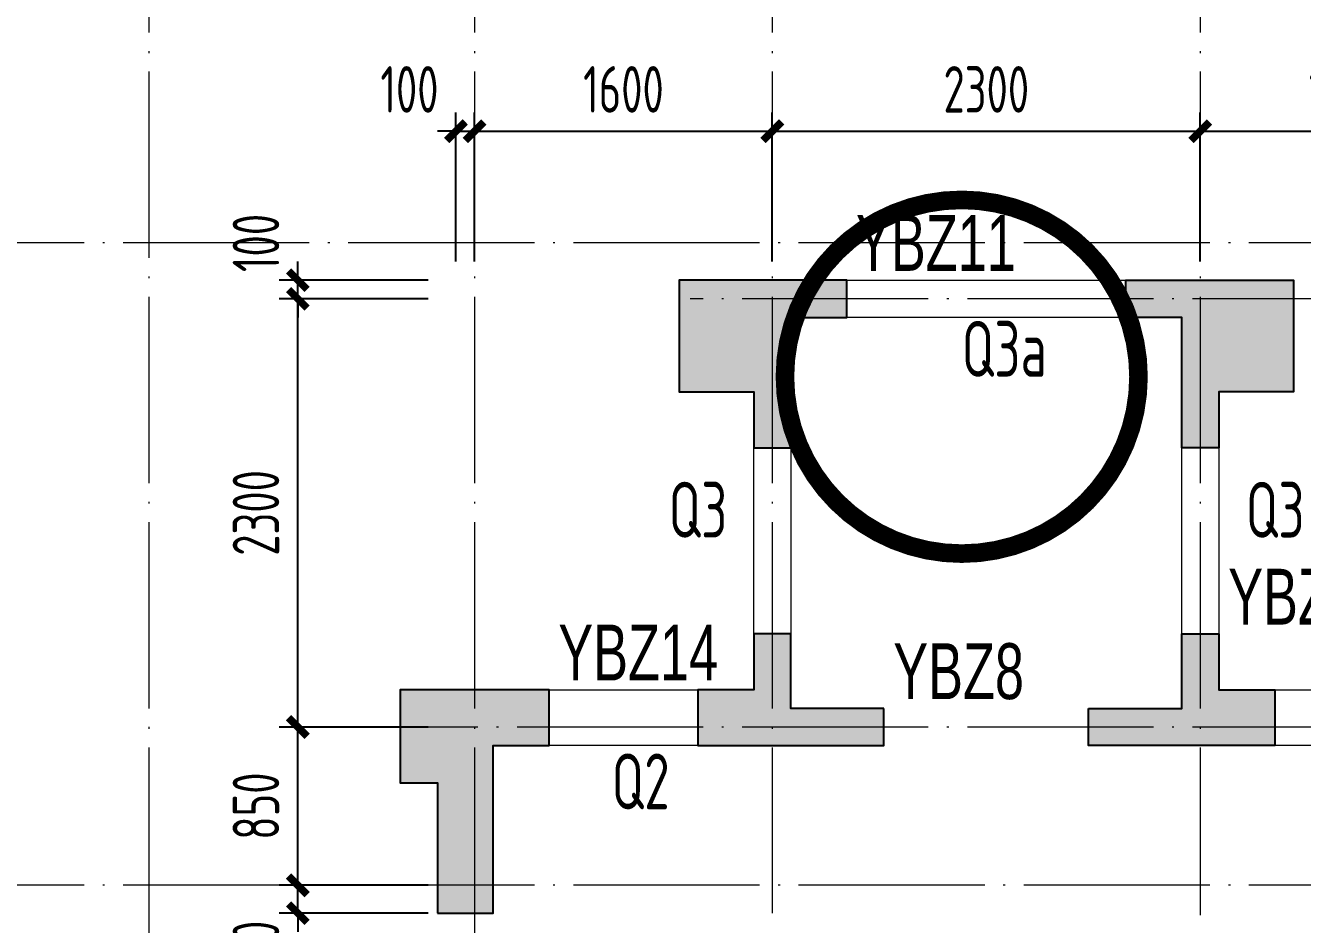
# Model space of a CAD drawing. Extents: x 5874492 to 7194610, y -939842 to -279257.
# Drawn here: x 6306081 to 6312943, y -464450 to -459621 of the extents above; entities that cross this region are included whole.
import ezdxf

# ---------------------------------------------------------------- set-up
doc = ezdxf.new("R2010")
doc.units = 0
doc.header["$LTSCALE"] = 1000
doc.linetypes.add('DOTE', pattern=[2.42, 2, -0.2, 0.02, -0.2])
for name, color, linetype, lineweight in [('A-轴线-塔楼', 1, 'DOTE', 9), ('S-基础-HATCH', 251, 'Continuous', 20), ('S-墙柱-DIM', 3, 'Continuous', 20), ('S-墙柱-WALL', 6, 'Continuous', 20), ('S-墙柱-编号', 4, 'Continuous', 20), ('S-轴网-轴线', 1, 'DOTE', 9), ('S-通用-TEXT', 7, 'Continuous', 20)]:
    doc.layers.add(name, color=color, linetype=linetype, lineweight=lineweight)
doc.layers.add('COLU_TH', color=5, linetype='Continuous')
doc.layers.add('Tc', color=60, linetype='Continuous', plot=False)
doc.styles.add('BW_Dim', font='Bweng.shx', dxfattribs={"width": 0.7, "bigfont": 'hztxt.shx'})
doc.styles.add('TSSD_Dimension', font='tssdeng.shx', dxfattribs={"width": 0.7, "bigfont": 'tssdchn.shx'})
doc.styles.add('TSSD_Rein', font='tssdeng.shx', dxfattribs={"width": 0.7, "bigfont": 'hztxt.shx'})
doc.dimstyles.new('TSSD_100_100', dxfattribs={"dimtxt": 250, "dimasz": 100, "dimexe": 100, "dimexo": 100, "dimgap": 100, "dimtad": 1, "dimdec": 0, "dimzin": 0, "dimdsep": 46, "dimtxsty": 'TSSD_Dimension', "dimblk": 'ARCHTICK', "dimcen": 0, "dimdle": 100, "dimclrt": 7, "dimadec": 0, "dimazin": 0, "dimtfac": 1, "dimtdec": 0, "dimtix": 1, "dimtmove": 2, "dimatfit": 0, "dimfxl": 0, "dimtolj": 1, "dimtzin": 0, "dimarcsym": 0})

# ---------------------------------------------------------------- blocks, each defined once
blk = doc.blocks.new('_ArchTick')
at = {"color": 0, "linetype": 'ByBlock', "const_width": 0.4}
blk.add_lwpolyline([(-0.5, -0.5), (0.5, 0.5)], dxfattribs=at)
blk = doc.blocks.new('*D2081')
at = {"layer": 'Defpoints', "color": 0, "transparency": 16777216}
for p in [(6307544.5, -464239.2), (6308344.5, -464239.2), (6308344.5, -464389.2)]:
    blk.add_point(p, dxfattribs=at)
at = {"layer": 'S-墙柱-DIM', "color": 0, "lineweight": -2, "transparency": 16777216}
for p, q in [((6307544.5, -464239.2), (6307544.5, -464139.2)), ((6308244.5, -464239.2), (6307444.5, -464239.2)), ((6307544.5, -464389.2), (6307544.5, -464239.2)), ((6308244.5, -464389.2), (6307444.5, -464389.2)), ((6307544.5, -464389.2), (6307544.5, -464489.2))]:
    blk.add_line(p, q, dxfattribs=at)
at = {"layer": 'S-墙柱-DIM', "color": 0, "lineweight": -2, "transparency": 16777216, "xscale": 100, "yscale": 100, "zscale": 100}
for p, rotation in [((6307544.5, -464239.2), 270), ((6307544.5, -464389.2), 90)]:
    blk.add_blockref('_ArchTick', p, dxfattribs=dict(at, rotation=rotation))
at = {"layer": 'S-墙柱-DIM', "color": 7, "transparency": 16777216, "insert": (6307319.5, -464589.2), "char_height": 250, "attachment_point": 5, "rotation": 90, "style": 'TSSD_Dimension'}
blk.add_mtext('\\A1;150', dxfattribs=at)
blk = doc.blocks.new('*D2082')
at = {"layer": 'Defpoints', "color": 0, "transparency": 16777216}
for p in [(6307544.5, -463389.2), (6308344.5, -463389.2), (6308344.5, -464239.2)]:
    blk.add_point(p, dxfattribs=at)
at = {"layer": 'S-墙柱-DIM', "color": 0, "lineweight": -2, "transparency": 16777216}
for p, q in [((6307544.5, -464339.2), (6307544.5, -463289.2)), ((6308244.5, -463389.2), (6307444.5, -463389.2)), ((6308244.5, -464239.2), (6307444.5, -464239.2))]:
    blk.add_line(p, q, dxfattribs=at)
at = {"layer": 'S-墙柱-DIM', "color": 0, "lineweight": -2, "transparency": 16777216, "xscale": 100, "yscale": 100, "zscale": 100}
for p, rotation in [((6307544.5, -463389.2), 90), ((6307544.5, -464239.2), 270)]:
    blk.add_blockref('_ArchTick', p, dxfattribs=dict(at, rotation=rotation))
at = {"layer": 'S-墙柱-DIM', "color": 7, "transparency": 16777216, "insert": (6307319.5, -463814.2), "char_height": 250, "attachment_point": 5, "rotation": 90, "style": 'TSSD_Dimension'}
blk.add_mtext('\\A1;850', dxfattribs=at)
blk = doc.blocks.new('*D2083')
at = {"layer": 'Defpoints', "color": 0, "transparency": 16777216}
for p in [(6307544.5, -461089.2), (6308344.5, -461089.2), (6308344.5, -463389.2)]:
    blk.add_point(p, dxfattribs=at)
at = {"layer": 'S-墙柱-DIM', "color": 0, "lineweight": -2, "transparency": 16777216}
for p, q in [((6307544.5, -463489.2), (6307544.5, -460989.2)), ((6308244.5, -461089.2), (6307444.5, -461089.2)), ((6308244.5, -463389.2), (6307444.5, -463389.2))]:
    blk.add_line(p, q, dxfattribs=at)
at = {"layer": 'S-墙柱-DIM', "color": 0, "lineweight": -2, "transparency": 16777216, "xscale": 100, "yscale": 100, "zscale": 100}
for p, rotation in [((6307544.5, -461089.2), 90), ((6307544.5, -463389.2), 270)]:
    blk.add_blockref('_ArchTick', p, dxfattribs=dict(at, rotation=rotation))
at = {"layer": 'S-墙柱-DIM', "color": 7, "transparency": 16777216, "insert": (6307319.5, -462239.2), "char_height": 250, "attachment_point": 5, "rotation": 90, "style": 'TSSD_Dimension'}
blk.add_mtext('\\A1;2300', dxfattribs=at)
blk = doc.blocks.new('*D2084')
at = {"layer": 'Defpoints', "color": 0, "transparency": 16777216}
for p in [(6307544.5, -460989.2), (6308344.5, -460989.2), (6308344.5, -461089.2)]:
    blk.add_point(p, dxfattribs=at)
at = {"layer": 'S-墙柱-DIM', "color": 0, "lineweight": -2, "transparency": 16777216}
for p, q in [((6307544.5, -460989.2), (6307544.5, -460889.2)), ((6308244.5, -460989.2), (6307444.5, -460989.2)), ((6307544.5, -461089.2), (6307544.5, -460989.2)), ((6308244.5, -461089.2), (6307444.5, -461089.2)), ((6307544.5, -461089.2), (6307544.5, -461189.2))]:
    blk.add_line(p, q, dxfattribs=at)
at = {"layer": 'S-墙柱-DIM', "color": 0, "lineweight": -2, "transparency": 16777216, "xscale": 100, "yscale": 100, "zscale": 100}
for p, rotation in [((6307544.5, -460989.2), 270), ((6307544.5, -461089.2), 90)]:
    blk.add_blockref('_ArchTick', p, dxfattribs=dict(at, rotation=rotation))
at = {"layer": 'S-墙柱-DIM', "color": 7, "transparency": 16777216, "insert": (6307319.5, -460789.2), "char_height": 250, "attachment_point": 5, "rotation": 90, "style": 'TSSD_Dimension'}
blk.add_mtext('\\A1;100', dxfattribs=at)
blk = doc.blocks.new('*D2085')
at = {"layer": 'Defpoints', "color": 0, "transparency": 16777216}
for p in [(6308494.5, -460189.2), (6308394.5, -460989.2), (6308494.5, -460989.2)]:
    blk.add_point(p, dxfattribs=at)
at = {"layer": 'S-墙柱-DIM', "color": 0, "lineweight": -2, "transparency": 16777216}
for p, q in [((6308394.5, -460889.2), (6308394.5, -460089.2)), ((6308494.5, -460889.2), (6308494.5, -460089.2)), ((6308394.5, -460189.2), (6308294.5, -460189.2)), ((6308394.5, -460189.2), (6308494.5, -460189.2)), ((6308494.5, -460189.2), (6308594.5, -460189.2))]:
    blk.add_line(p, q, dxfattribs=at)
at = {"layer": 'S-墙柱-DIM', "color": 0, "lineweight": -2, "transparency": 16777216, "xscale": 100, "yscale": 100, "zscale": 100}
blk.add_blockref('_ArchTick', (6308394.5, -460189.2), dxfattribs=at)
at = {"layer": 'S-墙柱-DIM', "color": 0, "lineweight": -2, "transparency": 16777216, "xscale": 100, "yscale": 100, "zscale": 100, "rotation": 180}
blk.add_blockref('_ArchTick', (6308494.5, -460189.2), dxfattribs=at)
at = {"layer": 'S-墙柱-DIM', "color": 7, "transparency": 16777216, "insert": (6308144.5, -459964.2), "char_height": 250, "attachment_point": 5, "style": 'TSSD_Dimension'}
blk.add_mtext('\\A1;100', dxfattribs=at)
blk = doc.blocks.new('*D2086')
at = {"layer": 'Defpoints', "color": 0, "transparency": 16777216}
for p in [(6310094.5, -460189.2), (6308494.5, -460989.2), (6310094.5, -460989.2)]:
    blk.add_point(p, dxfattribs=at)
at = {"layer": 'S-墙柱-DIM', "color": 0, "lineweight": -2, "transparency": 16777216}
for p, q in [((6308494.5, -460889.2), (6308494.5, -460089.2)), ((6310094.5, -460889.2), (6310094.5, -460089.2)), ((6308394.5, -460189.2), (6310194.5, -460189.2))]:
    blk.add_line(p, q, dxfattribs=at)
at = {"layer": 'S-墙柱-DIM', "color": 0, "lineweight": -2, "transparency": 16777216, "xscale": 100, "yscale": 100, "zscale": 100, "rotation": 180}
blk.add_blockref('_ArchTick', (6308494.5, -460189.2), dxfattribs=at)
at = {"layer": 'S-墙柱-DIM', "color": 0, "lineweight": -2, "transparency": 16777216, "xscale": 100, "yscale": 100, "zscale": 100}
blk.add_blockref('_ArchTick', (6310094.5, -460189.2), dxfattribs=at)
at = {"layer": 'S-墙柱-DIM', "color": 7, "transparency": 16777216, "insert": (6309294.5, -459964.2), "char_height": 250, "attachment_point": 5, "style": 'TSSD_Dimension'}
blk.add_mtext('\\A1;1600', dxfattribs=at)
blk = doc.blocks.new('*D2087')
at = {"layer": 'Defpoints', "color": 0, "transparency": 16777216}
for p in [(6312394.5, -460189.2), (6310094.5, -460989.2), (6312394.5, -460989.2)]:
    blk.add_point(p, dxfattribs=at)
at = {"layer": 'S-墙柱-DIM', "color": 0, "lineweight": -2, "transparency": 16777216}
for p, q in [((6310094.5, -460889.2), (6310094.5, -460089.2)), ((6312394.5, -460889.2), (6312394.5, -460089.2)), ((6309994.5, -460189.2), (6312494.5, -460189.2))]:
    blk.add_line(p, q, dxfattribs=at)
at = {"layer": 'S-墙柱-DIM', "color": 0, "lineweight": -2, "transparency": 16777216, "xscale": 100, "yscale": 100, "zscale": 100, "rotation": 180}
blk.add_blockref('_ArchTick', (6310094.5, -460189.2), dxfattribs=at)
at = {"layer": 'S-墙柱-DIM', "color": 0, "lineweight": -2, "transparency": 16777216, "xscale": 100, "yscale": 100, "zscale": 100}
blk.add_blockref('_ArchTick', (6312394.5, -460189.2), dxfattribs=at)
at = {"layer": 'S-墙柱-DIM', "color": 7, "transparency": 16777216, "insert": (6311244.5, -459964.2), "char_height": 250, "attachment_point": 5, "style": 'TSSD_Dimension'}
blk.add_mtext('\\A1;2300', dxfattribs=at)
blk = doc.blocks.new('*D2088')
at = {"layer": 'Defpoints', "color": 0, "transparency": 16777216}
for p in [(6313994.5, -460189.2), (6312394.5, -460989.2), (6313994.5, -460989.2)]:
    blk.add_point(p, dxfattribs=at)
at = {"layer": 'S-墙柱-DIM', "color": 0, "lineweight": -2, "transparency": 16777216}
for p, q in [((6312394.5, -460889.2), (6312394.5, -460089.2)), ((6313994.5, -460889.2), (6313994.5, -460089.2)), ((6312294.5, -460189.2), (6314094.5, -460189.2))]:
    blk.add_line(p, q, dxfattribs=at)
at = {"layer": 'S-墙柱-DIM', "color": 0, "lineweight": -2, "transparency": 16777216, "xscale": 100, "yscale": 100, "zscale": 100, "rotation": 180}
blk.add_blockref('_ArchTick', (6312394.5, -460189.2), dxfattribs=at)
at = {"layer": 'S-墙柱-DIM', "color": 0, "lineweight": -2, "transparency": 16777216, "xscale": 100, "yscale": 100, "zscale": 100}
blk.add_blockref('_ArchTick', (6313994.5, -460189.2), dxfattribs=at)
at = {"layer": 'S-墙柱-DIM', "color": 7, "transparency": 16777216, "insert": (6313194.5, -459964.2), "char_height": 250, "attachment_point": 5, "style": 'TSSD_Dimension'}
blk.add_mtext('\\A1;1600', dxfattribs=at)
blk = doc.blocks.new('A$C3FF375C5')
at = {"layer": 'A-轴线-塔楼', "linetype": 'DOTE', "ltscale": 0.5}
for p, q in [((19100, 18440.3), (19100, 8100)), ((20850, 18440.3), (20850, 9900)), ((22450, 18440.3), (22450, 11500)), ((24750, 18440.3), (24750, 11490)), ((59891.4, 15100), (-2283.6, 15100)), ((26918, 14800), (22008.6, 14800)), ((26918, 12500), (20410, 12500)), ((59891.4, 11650), (-2283.6, 11650))]:
    blk.add_line(p, q, dxfattribs=at)

msp = doc.modelspace()

# ---------------------------------------------------------------- hatches: boundary and pattern name
at = {"layer": 'S-基础-HATCH'}
h = msp.add_hatch(color=256, dxfattribs=at)
h.paths.add_polyline_path([(6328994.5, -466659.2), (6328644.5, -466659.2), (6328644.5, -466189.2), (6328494.5, -466189.2), (6328494.5, -465989.2), (6328344.5, -465989.2), (6328344.5, -465689.2), (6328644.5, -465689.2), (6328644.5, -465389.2), (6328994.5, -465389.2)])
h.paths.add_polyline_path([(6293494.5, -466659.2), (6293844.5, -466659.2), (6293844.5, -466189.2), (6293994.5, -466189.2), (6293994.5, -465989.2), (6294144.5, -465989.2), (6294144.5, -465689.2), (6293844.5, -465689.2), (6293844.5, -465389.2), (6293494.5, -465389.2)])
h.paths.add_polyline_path([(6300644.5, -463139.2), (6300644.5, -463439.2), (6300944.5, -463439.2), (6300944.5, -463364.2), (6301144.5, -463364.2), (6301144.5, -462864.2), (6300944.5, -462864.2), (6300944.5, -462639.2), (6300644.5, -462639.2), (6300644.5, -462939.2), (6300344.5, -462939.2), (6300344.5, -463139.2)])
h.paths.add_polyline_path([(6314194.5, -464389.2), (6313894.5, -464389.2), (6313894.5, -463489.2), (6313594.5, -463489.2), (6313594.5, -463189.2), (6314394.6, -463189.2), (6314394.6, -463689.2), (6314194.5, -463689.2)])
h.paths.add_polyline_path([(6308294.5, -464389.2), (6308594.5, -464389.2), (6308594.5, -463489.2), (6308894.5, -463489.2), (6308894.5, -463189.2), (6308094.5, -463189.2), (6308094.5, -463689.2), (6308294.5, -463689.2)])
h.paths.add_polyline_path([(6311794.5, -463289.2), (6312294.5, -463289.2), (6312294.5, -462889.2), (6312494.5, -462889.2), (6312494.5, -463189.2), (6312794.5, -463189.2), (6312794.5, -463489.2), (6311794.5, -463489.2)])
h.paths.add_polyline_path([(6310694.5, -463289.2), (6310194.5, -463289.2), (6310194.5, -462889.2), (6309994.5, -462889.2), (6309994.5, -463189.2), (6309694.5, -463189.2), (6309694.5, -463489.2), (6310694.5, -463489.2)])
h.paths.add_polyline_path([(6312494.5, -461889.2), (6312294.5, -461889.2), (6312294.5, -461189.2), (6311994.5, -461189.2), (6311994.5, -460989.2), (6312894.5, -460989.2), (6312894.5, -461589.2), (6312494.5, -461589.2)])
h.paths.add_polyline_path([(6309994.5, -461889.2), (6310194.5, -461889.2), (6310194.5, -461189.2), (6310494.5, -461189.2), (6310494.5, -460989.2), (6309594.5, -460989.2), (6309594.5, -461589.2), (6309994.5, -461589.2)])
h.paths.add_polyline_path([(6320544.5, -464339.2), (6320844.5, -464339.2), (6320844.5, -463439.2), (6321144.5, -463439.2), (6321144.5, -463239.2), (6320844.5, -463239.2), (6320844.5, -462939.2), (6320544.5, -462939.2), (6320544.5, -463239.2), (6320344.5, -463239.2), (6320344.5, -463739.2), (6320544.5, -463739.2)])
h.paths.add_polyline_path([(6323344.5, -462789.2), (6323544.5, -462789.2), (6323544.5, -463439.2), (6323044.5, -463439.2), (6323044.5, -463239.2), (6323344.5, -463239.2)])
h.paths.add_polyline_path([(6325544.5, -475739.2), (6324794.5, -475739.2), (6324794.5, -475589.2), (6324794.5, -475289.2), (6324444.5, -475289.2), (6324444.5, -475589.2), (6324444.5, -475739.2), (6323744.5, -475739.2), (6323744.5, -476089.2), (6325544.5, -476089.2)])
h.paths.add_polyline_path([(6317044.5, -475739.2), (6317769.5, -475739.2), (6317769.5, -475589.2), (6317769.5, -475239.2), (6318119.5, -475239.2), (6318119.5, -475589.2), (6318119.5, -475739.2), (6318844.5, -475739.2), (6318844.5, -476089.2), (6317044.5, -476089.2)])
h.paths.add_polyline_path([(6310344.5, -475739.2), (6311069.5, -475739.2), (6311069.5, -475589.2), (6311069.5, -475239.2), (6311419.5, -475239.2), (6311419.5, -475589.2), (6311419.5, -475739.2), (6312144.5, -475739.2), (6312144.5, -476089.2), (6310344.5, -476089.2)])
h.paths.add_polyline_path([(6324444.5, -472639.2), (6324444.5, -472039.2), (6324794.5, -472039.2), (6324794.5, -472639.2)])
h.paths.add_polyline_path([(6303644.5, -475739.2), (6304369.5, -475739.2), (6304369.5, -475589.2), (6304369.5, -475239.2), (6304719.5, -475239.2), (6304719.5, -475589.2), (6304719.5, -475589.2), (6304719.5, -475739.2), (6305444.5, -475739.2), (6305444.5, -476089.2), (6303644.5, -476089.2)])
h.paths.add_polyline_path([(6296944.5, -475739.2), (6297694.5, -475739.2), (6297694.5, -475539.2), (6297694.5, -475239.2), (6298044.5, -475239.2), (6298044.5, -475539.2), (6298044.5, -475739.2), (6298744.5, -475739.2), (6298744.5, -476089.2), (6296944.5, -476089.2)])
h.paths.add_polyline_path([(6287894.5, -475789.2), (6287894.5, -475489.2), (6287544.5, -475489.2), (6287544.5, -476389.2), (6288044.5, -476389.2), (6288044.5, -475789.2)])
h.paths.add_polyline_path([(6287894.5, -468489.2), (6288634.5, -468489.2), (6288634.5, -468139.2), (6287544.5, -468139.2), (6287544.5, -468839.2), (6287894.5, -468839.2)])
h.paths.add_polyline_path([(6293494.5, -468489.2), (6293494.5, -468789.2), (6293844.5, -468789.2), (6293844.5, -468139.2), (6292919.5, -468139.2), (6292919.5, -468489.2)])
h.paths.add_polyline_path([(6293844.5, -470589.2), (6293844.5, -471189.2), (6293494.5, -471189.2), (6293494.5, -470589.2)])
h.paths.add_polyline_path([(6293494.5, -472239.2), (6293844.5, -472239.2), (6293844.5, -472839.2), (6293494.5, -472839.2)])
h.paths.add_polyline_path([(6293494.5, -475789.2), (6293244.5, -475789.2), (6293244.5, -476389.2), (6293844.5, -476389.2), (6293844.5, -475489.2), (6293494.5, -475489.2)])
h.paths.add_polyline_path([(6297694.5, -472039.2), (6298044.5, -472039.2), (6298044.5, -472639.2), (6297694.5, -472639.2)])
h.paths.add_polyline_path([(6293494.5, -461389.2), (6293494.5, -461689.2), (6293844.5, -461689.2), (6293844.5, -460639.2), (6293194.5, -460639.2), (6293194.5, -461389.2)])
h.paths.add_polyline_path([(6296144.5, -465689.2), (6296544.5, -465689.2), (6296544.5, -465989.2), (6296144.5, -465989.2)])
h.paths.add_polyline_path([(6300644.5, -460839.2), (6300344.5, -460839.2), (6300344.5, -460539.2), (6301244.5, -460539.2), (6301244.5, -461139.2), (6300944.5, -461139.2), (6300944.5, -461439.2), (6300644.5, -461439.2)])
h.paths.add_polyline_path([(6300944.5, -464339.2), (6300644.5, -464339.2), (6300644.5, -463939.2), (6300944.5, -463939.2)])
h.paths.add_polyline_path([(6298544.5, -460839.2), (6298544.5, -461339.2), (6298344.5, -461339.2), (6298344.5, -460539.2), (6298844.5, -460539.2), (6298844.5, -460839.2)])
h.paths.add_polyline_path([(6298544.5, -462939.2), (6298544.5, -462439.2), (6298344.5, -462439.2), (6298344.5, -463139.2), (6298844.5, -463139.2), (6298844.5, -462939.2)])
h.paths.add_polyline_path([(6300619.5, -465989.2), (6300619.5, -465689.2), (6301019.5, -465689.2), (6301019.5, -465989.2)])
h.paths.add_polyline_path([(6302244.5, -465989.2), (6302244.5, -466329.2), (6302744.5, -466329.2), (6302744.5, -465689.2), (6301944.5, -465689.2), (6301944.5, -465989.2)])
h.paths.add_polyline_path([(6298044.5, -468389.2), (6297694.5, -468389.2), (6297694.5, -467989.2), (6298044.5, -467989.2)])
h.paths.add_polyline_path([(6298044.5, -465989.2), (6298294.5, -465989.2), (6298294.5, -465689.2), (6297694.5, -465689.2), (6297694.5, -466289.2), (6298044.5, -466289.2)])
h.paths.add_polyline_path([(6301594.5, -470189.2), (6301244.5, -470189.2), (6301244.5, -469789.2), (6301594.5, -469789.2)])
h.paths.add_polyline_path([(6301594.5, -467789.2), (6302494.5, -467789.2), (6302494.5, -467489.2), (6301244.5, -467489.2), (6301244.5, -468089.2), (6301594.5, -468089.2)])
h.paths.add_polyline_path([(6307494.5, -467789.2), (6307494.5, -468089.2), (6307844.5, -468089.2), (6307844.5, -467489.2), (6306594.5, -467489.2), (6306594.5, -467789.2)])
h.paths.add_polyline_path([(6307844.5, -469789.2), (6307844.5, -470189.2), (6307494.5, -470189.2), (6307494.5, -469789.2)])
h.paths.add_polyline_path([(6305044.5, -467489.2), (6305044.5, -467689.2), (6304719.5, -467689.2), (6304719.5, -467989.2), (6304369.5, -467989.2), (6304369.5, -467689.2), (6304044.5, -467689.2), (6304044.5, -467489.2)])
h.paths.add_polyline_path([(6304719.5, -470189.2), (6304369.5, -470189.2), (6304369.5, -469789.2), (6304719.5, -469789.2)])
h.paths.add_polyline_path([(6301594.5, -474289.2), (6301244.5, -474289.2), (6301244.5, -473889.2), (6301594.5, -473889.2)])
h.paths.add_polyline_path([(6301594.5, -472089.2), (6301844.5, -472089.2), (6301844.5, -471789.2), (6301244.5, -471789.2), (6301244.5, -472389.2), (6301594.5, -472389.2)])
h.paths.add_polyline_path([(6307494.5, -472089.2), (6307494.5, -472389.2), (6307844.5, -472389.2), (6307844.5, -471789.2), (6307244.5, -471789.2), (6307244.5, -472089.2)])
h.paths.add_polyline_path([(6307844.5, -473889.2), (6307844.5, -474289.2), (6307494.5, -474289.2), (6307494.5, -473889.2)])
h.paths.add_polyline_path([(6304369.5, -471389.2), (6304719.5, -471389.2), (6304719.5, -471989.2), (6304369.5, -471989.2)])
h.paths.add_polyline_path([(6311069.5, -472039.2), (6311419.5, -472039.2), (6311419.5, -472639.2), (6311069.5, -472639.2)])
h.paths.add_polyline_path([(6320894.5, -467789.2), (6320894.5, -468089.2), (6321244.5, -468089.2), (6321244.5, -467489.2), (6319994.5, -467489.2), (6319994.5, -467789.2)])
h.paths.add_polyline_path([(6321244.5, -469789.2), (6321244.5, -470189.2), (6320894.5, -470189.2), (6320894.5, -469789.2)])
h.paths.add_polyline_path([(6320894.5, -472089.2), (6320894.5, -472389.2), (6321244.5, -472389.2), (6321244.5, -471789.2), (6320644.5, -471789.2), (6320644.5, -472089.2)])
h.paths.add_polyline_path([(6321244.5, -473889.2), (6321244.5, -474289.2), (6320894.5, -474289.2), (6320894.5, -473889.2)])
h.paths.add_polyline_path([(6318444.5, -467489.2), (6318444.5, -467689.2), (6318119.5, -467689.2), (6318119.5, -467989.2), (6317769.5, -467989.2), (6317769.5, -467689.2), (6317444.5, -467689.2), (6317444.5, -467489.2)])
h.paths.add_polyline_path([(6318119.5, -470189.2), (6317769.5, -470189.2), (6317769.5, -469789.2), (6318119.5, -469789.2)])
h.paths.add_polyline_path([(6314994.5, -470189.2), (6314644.5, -470189.2), (6314644.5, -469789.2), (6314994.5, -469789.2)])
h.paths.add_polyline_path([(6314994.5, -467789.2), (6315894.5, -467789.2), (6315894.5, -467489.2), (6314644.5, -467489.2), (6314644.5, -468089.2), (6314994.5, -468089.2)])
h.paths.add_polyline_path([(6317769.5, -471389.2), (6318119.5, -471389.2), (6318119.5, -471989.2), (6317769.5, -471989.2)])
h.paths.add_polyline_path([(6314994.5, -474289.2), (6314644.5, -474289.2), (6314644.5, -473889.2), (6314994.5, -473889.2)])
h.paths.add_polyline_path([(6314994.5, -472089.2), (6315244.5, -472089.2), (6315244.5, -471789.2), (6314644.5, -471789.2), (6314644.5, -472389.2), (6314994.5, -472389.2)])
h.paths.add_polyline_path([(6328994.5, -475789.2), (6328994.5, -475489.2), (6328644.5, -475489.2), (6328644.5, -476389.2), (6329244.5, -476389.2), (6329244.5, -475789.2)])
h.paths.add_polyline_path([(6328644.5, -472839.2), (6328644.5, -472239.2), (6328994.5, -472239.2), (6328994.5, -472839.2)])
h.paths.add_polyline_path([(6328994.5, -471189.2), (6328644.5, -471189.2), (6328644.5, -470789.2), (6328994.5, -470789.2)])
h.paths.add_polyline_path([(6328994.5, -468489.2), (6329344.5, -468489.2), (6329344.5, -468139.2), (6328644.5, -468139.2), (6328644.5, -468789.2), (6328994.5, -468789.2)])
h.paths.add_polyline_path([(6328994.3, -461289.2), (6329294.5, -461289.2), (6329294.5, -460639.2), (6328644.5, -460639.2), (6328644.5, -461589.2), (6328994.3, -461589.2)])
h.paths.add_polyline_path([(6326344.5, -465989.2), (6325944.5, -465989.2), (6325944.5, -465689.2), (6326344.5, -465689.2)])
h.paths.add_polyline_path([(6324444.5, -465989.2), (6324444.5, -466289.2), (6324794.5, -466289.2), (6324794.5, -465689.2), (6324194.5, -465689.2), (6324194.5, -465989.2)])
h.paths.add_polyline_path([(6324794.5, -467989.2), (6324794.5, -468389.2), (6324444.5, -468389.2), (6324444.5, -467989.2)])
h.paths.add_polyline_path([(6320844.5, -461239.2), (6321144.5, -461239.2), (6321144.5, -460939.2), (6320244.5, -460939.2), (6320244.5, -461539.2), (6320544.5, -461539.2), (6320544.5, -461839.2), (6320844.5, -461839.2)])
h.paths.add_polyline_path([(6323344.5, -461239.2), (6323344.5, -461689.2), (6323544.5, -461689.2), (6323544.5, -460639.2), (6323044.5, -460639.2), (6323044.5, -460939.2), (6322744.5, -460939.2), (6322744.5, -461239.2)])
h.paths.add_polyline_path([(6320244.5, -465989.2), (6320544.5, -465989.2), (6320544.5, -465689.2), (6319744.5, -465689.2), (6319744.5, -466329.2), (6320244.5, -466329.2)])
h.paths.add_polyline_path([(6321594.5, -465689.2), (6321869.5, -465689.2), (6321869.5, -465989.2), (6321594.5, -465989.2)])
h.paths.add_polyline_path([(6313894.5, -465989.2), (6313894.5, -465689.2), (6314294.5, -465689.2), (6314294.5, -465989.2)])
h.paths.add_polyline_path([(6315644.5, -465989.2), (6315644.5, -466329.2), (6316144.5, -466329.2), (6316144.5, -465689.2), (6315344.5, -465689.2), (6315344.5, -465989.2)])
h.paths.add_polyline_path([(6311694.5, -465689.2), (6311694.5, -465989.2), (6311419.5, -465989.2), (6311419.5, -466289.2), (6311069.5, -466289.2), (6311069.5, -465989.2), (6310994.5, -465989.2), (6310994.5, -465689.2)])
h.paths.add_polyline_path([(6311419.5, -468389.2), (6311069.5, -468389.2), (6311069.5, -467989.2), (6311419.5, -467989.2)])
h.paths.add_polyline_path([(6306844.5, -465989.2), (6307144.5, -465989.2), (6307144.5, -465689.2), (6306344.5, -465689.2), (6306344.5, -466329.2), (6306844.5, -466329.2)])
h.paths.add_polyline_path([(6308194.5, -465689.2), (6308594.5, -465689.2), (6308594.5, -465989.2), (6308194.5, -465989.2)])
h.paths.add_polyline_path([(6334594.5, -468489.2), (6334444.5, -468489.2), (6333854.5, -468489.2), (6333854.5, -468139.2), (6334944.5, -468139.2), (6334944.5, -468989.2), (6334594.5, -468989.2)])
h.paths.add_polyline_path([(6334594.5, -475789.2), (6334444.5, -475789.2), (6334444.5, -476389.2), (6334944.5, -476389.2), (6334944.5, -475489.2), (6334594.5, -475489.2)])

# ---------------------------------------------------------------- linework, layer by layer
at = {"layer": 'COLU_TH'}
for points in [[(6309994.5, -461889.2), (6310194.5, -461889.2), (6310194.5, -461189.2), (6310494.5, -461189.2), (6310494.5, -460989.2), (6309594.5, -460989.2), (6309594.5, -461589.2), (6309994.5, -461589.2), (6309994.5, -461889.2)], [(6312494.5, -461889.2), (6312294.5, -461889.2), (6312294.5, -461189.2), (6311994.5, -461189.2), (6311994.5, -460989.2), (6312894.5, -460989.2), (6312894.5, -461589.2), (6312494.5, -461589.2), (6312494.5, -461889.2)], [(6310694.5, -463289.2), (6310194.5, -463289.2), (6310194.5, -462889.2), (6309994.5, -462889.2), (6309994.5, -463189.2), (6309694.5, -463189.2), (6309694.5, -463489.2), (6310694.5, -463489.2), (6310694.5, -463289.2)], [(6311794.5, -463289.2), (6312294.5, -463289.2), (6312294.5, -462889.2), (6312494.5, -462889.2), (6312494.5, -463189.2), (6312794.5, -463189.2), (6312794.5, -463489.2), (6311794.5, -463489.2), (6311794.5, -463289.2)], [(6308294.5, -464389.2), (6308594.5, -464389.2), (6308594.5, -463489.2), (6308894.5, -463489.2), (6308894.5, -463189.2), (6308094.5, -463189.2), (6308094.5, -463689.2), (6308294.5, -463689.2), (6308294.5, -464389.2)]]:
    msp.add_lwpolyline(points, dxfattribs=at)
at = {"layer": 'S-墙柱-WALL'}
msp.add_lwpolyline([(6313894.5, -463489.2), (6311794.5, -463489.2), (6311794.5, -463289.2), (6312294.5, -463289.2), (6312294.5, -461189.2), (6310194.5, -461189.2), (6310194.5, -461589.2), (6310194.5, -463289.2), (6310694.5, -463289.2), (6310694.5, -463489.2), (6308594.5, -463489.2), (6308594.5, -464389.2), (6308294.5, -464389.2), (6308294.5, -463689.2), (6308094.5, -463689.2), (6308094.5, -463189.2), (6308594.5, -463189.2), (6309994.5, -463189.2), (6309994.5, -461589.2), (6309594.5, -461589.2), (6309594.5, -460989.2), (6310194.5, -460989.2), (6312494.5, -460989.2), (6312894.5, -460989.2), (6312894.5, -461589.2), (6312494.5, -461589.2), (6312494.5, -463189.2), (6314194.5, -463189.2)], dxfattribs=at)
at = {"layer": 'Tc', "ltscale": 0.2, "const_width": 100}
msp.add_lwpolyline([(6310162.3, -461507.8, 1), (6312062.3, -461507.8, 1)], format="xyb", close=True, dxfattribs=at)

# ---------------------------------------------------------------- block references
at = {"layer": 'S-轴网-轴线', "ltscale": 0.2}
msp.add_blockref('A$C3FF375C5', (6287644.5, -475889.2), dxfattribs=at)

# ---------------------------------------------------------------- texts
at = {"layer": 'S-墙柱-编号', "style": 'TSSD_Rein', "width": 0.7}
for s, p in [('Q3a', (6311112.3, -461507.8)), ('Q3', (6309536.8, -462371.8)), ('Q3', (6312638.8, -462372.3)), ('Q2', (6309230.8, -463831.3))]:
    msp.add_text(s, height=300, dxfattribs=at).set_placement(p)
at = {"layer": 'S-通用-TEXT', "style": 'BW_Dim', "width": 0.7}
for s, p in [('YBZ11', (6310544.5, -460939.2)), ('YBZ8', (6312544.5, -462839.2)), ('YBZ14', (6308944.5, -463139.2)), ('YBZ8', (6310744.5, -463239.2))]:
    msp.add_text(s, height=300, dxfattribs=at).set_placement(p)

# ---------------------------------------------------------------- dimensions: what is measured, and where the dimension line sits
at = {"layer": 'S-墙柱-DIM'}
dim = msp.add_linear_dim(base=(6308494.5, -460189.2), p1=(6308394.5, -460989.2), p2=(6308494.5, -460989.2), dimstyle='TSSD_100_100', dxfattribs=at)
dim.commit()
dim.dimension.update_dxf_attribs({"geometry": '*D2085', "text_midpoint": (6308144.5, -459964.2), "dimtype": 128})
for base, p1, p2, picture, middle in [((6310094.5, -460189.2), (6308494.5, -460989.2), (6310094.5, -460989.2), '*D2086', (6309294.5, -459964.2)), ((6312394.5, -460189.2), (6310094.5, -460989.2), (6312394.5, -460989.2), '*D2087', (6311244.5, -459964.2)), ((6313994.5, -460189.2), (6312394.5, -460989.2), (6313994.5, -460989.2), '*D2088', (6313194.5, -459964.2))]:
    dim = msp.add_linear_dim(base=base, p1=p1, p2=p2, dimstyle='TSSD_100_100', dxfattribs=at)
    dim.commit()
    dim.dimension.update_dxf_attribs({"geometry": picture, "text_midpoint": middle})
for base, p1, p2, picture, middle in [((6307544.5, -460989.2), (6308344.5, -461089.2), (6308344.5, -460989.2), '*D2084', (6307319.5, -460789.2)), ((6307544.5, -464239.2), (6308344.5, -464389.2), (6308344.5, -464239.2), '*D2081', (6307319.5, -464589.2))]:
    dim = msp.add_linear_dim(base=base, p1=p1, p2=p2, angle=90, dimstyle='TSSD_100_100', dxfattribs=at)
    dim.commit()
    dim.dimension.update_dxf_attribs({"geometry": picture, "text_midpoint": middle, "dimtype": 128})
for base, p1, p2, picture, middle in [((6307544.5, -461089.2), (6308344.5, -463389.2), (6308344.5, -461089.2), '*D2083', (6307319.5, -462239.2)), ((6307544.5, -463389.2), (6308344.5, -464239.2), (6308344.5, -463389.2), '*D2082', (6307319.5, -463814.2))]:
    dim = msp.add_linear_dim(base=base, p1=p1, p2=p2, angle=90, dimstyle='TSSD_100_100', dxfattribs=at)
    dim.commit()
    dim.dimension.update_dxf_attribs({"geometry": picture, "text_midpoint": middle})

doc.saveas('drawing.dxf')
